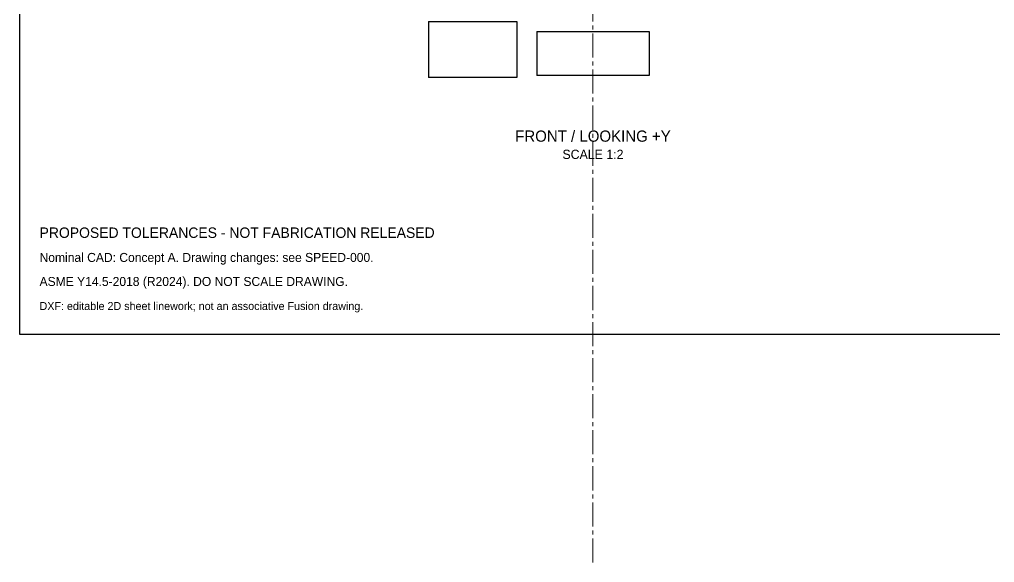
# Model space of a CAD drawing. Header units: millimetres. Extents: x 7 to 631, y -50 to 413.
# Drawn here: x 7 to 250.1, y -50 to 85.5 of the extents above; entities that cross this region are included whole.
import ezdxf
from ezdxf.enums import TextEntityAlignment as Align

# ---------------------------------------------------------------- set-up
doc = ezdxf.new("R2010")
doc.units = ezdxf.units.MM
doc.linetypes.add('CENTER_STD', pattern=[9, 6, -1, 1, -1])
doc.linetypes.add('DASHED_STD', pattern=[3, 2, -1])
for name, color, linetype, lineweight in [('BORDER', 7, 'Continuous', 30), ('CENTER', 7, 'CENTER_STD', 13), ('HIDDEN', 7, 'DASHED_STD', 13), ('NOTES', 7, 'Continuous', 18), ('VISIBLE', 7, 'Continuous', 30)]:
    doc.layers.add(name, color=color, linetype=linetype, lineweight=lineweight)

msp = doc.modelspace()

# ---------------------------------------------------------------- linework, layer by layer
at = {"layer": 'BORDER'}
msp.add_lwpolyline([(7, 7), (587, 7), (587, 413), (7, 413)], close=True, dxfattribs=at)
at = {"layer": 'CENTER'}
msp.add_line((150, -50), (150, 270), dxfattribs=at)
at = {"layer": 'HIDDEN'}
for points in [[(131, 85), (109, 85)], [(109, 85), (109, 71)], [(131, 85), (131, 71)], [(164, 82.5), (136, 82.5)], [(136, 82.5), (136, 71.5)], [(164, 82.5), (164, 71.5)], [(109, 71), (131, 71)], [(136, 71.5), (164, 71.5)]]:
    msp.add_lwpolyline(points, dxfattribs=at)
at = {"layer": 'VISIBLE'}
for points in [[(109, 85), (131, 85)], [(109, 85), (109, 71)], [(131, 85), (131, 71)], [(136, 82.5), (164, 82.5)], [(136, 82.5), (136, 71.5)], [(164, 82.5), (164, 71.5)], [(131, 71), (109, 71)], [(164, 71.5), (136, 71.5)]]:
    msp.add_lwpolyline(points, dxfattribs=at)

# ---------------------------------------------------------------- texts
at = {"layer": 'NOTES'}
for s, height, p in [('FRONT / LOOKING +Y', 2.8, (150, 55)), ('SCALE 1:2', 2.3, (150, 50.7))]:
    msp.add_text(s, height=height, dxfattribs=at).set_placement(p, align=Align.CENTER)
for s, height, p in [('PROPOSED TOLERANCES - NOT FABRICATION RELEASED', 2.6, (12, 31)), ('Nominal CAD: Concept A. Drawing changes: see SPEED-000.', 2.25, (12, 25)), ('ASME Y14.5-2018 (R2024). DO NOT SCALE DRAWING.', 2.25, (12, 19)), ('DXF: editable 2D sheet linework; not an associative Fusion drawing.', 2, (12, 13))]:
    msp.add_text(s, height=height, dxfattribs=at).set_placement(p)

doc.saveas('drawing.dxf')
